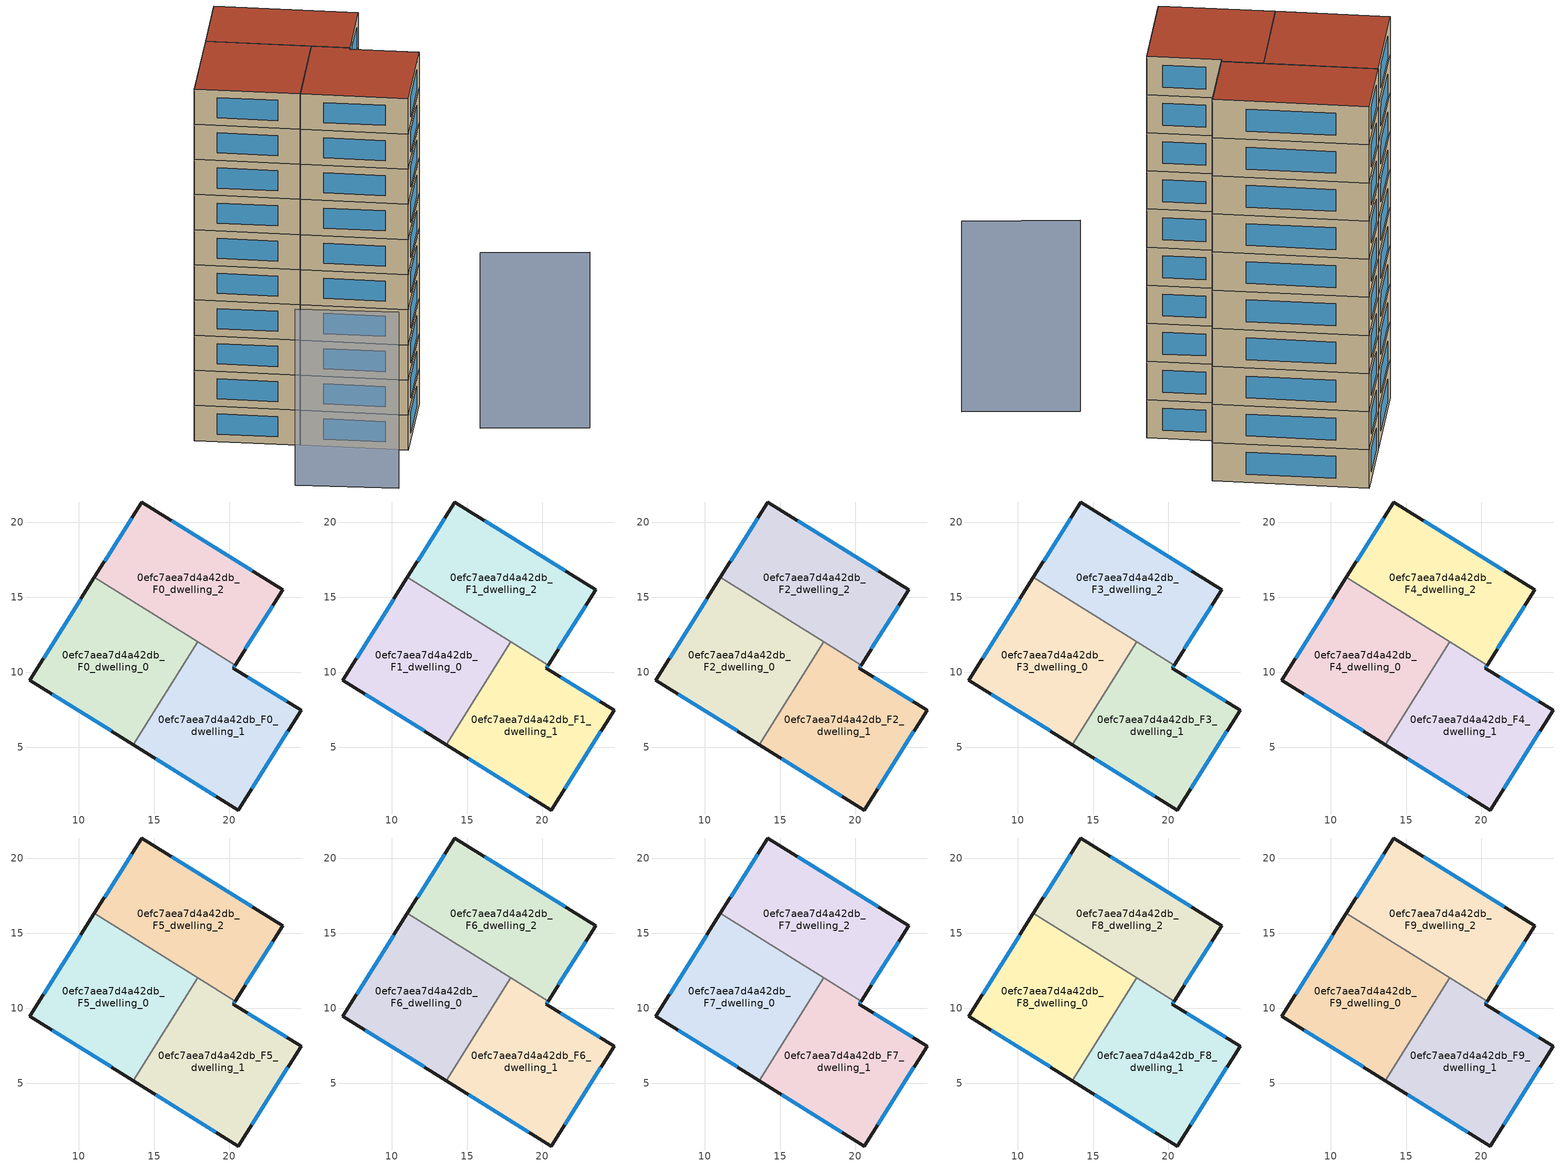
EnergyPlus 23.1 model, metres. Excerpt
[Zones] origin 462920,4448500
0efc7aea7d4a42db_F0_dwelling_0
 floor ground (EU_floor_Construction): 17.9,12.05 13.62,5.18 6.73,9.46 11.03,16.32 z0
 wall outside (EU_wall_Construction): 11.03,16.32 6.73,9.46 13.62,5.18 z0:3
 wall to 0efc7aea7d4a42db_F0_dwelling_2 (EU_wall_Construction): 17.9,12.05 11.03,16.32 z0:3
 wall to 0efc7aea7d4a42db_F0_dwelling_1 (EU_wall_Construction): 13.62,5.18 17.9,12.05 z0:3
 window (EU_Window_Construction): 8.2,8.55 12.15,6.1 / 10.11,14.85 7.65,10.93 z0.64:2.36
0efc7aea7d4a42db_F0_dwelling_1
 floor ground (EU_floor_Construction): 24.8,7.49 20.62,0.83 13.62,5.18 17.9,12.05 20.42,10.48 20.29,10.29 z0
 wall outside (EU_wall_Construction): 13.62,5.18 20.62,0.83 24.8,7.49 20.29,10.29 20.42,10.48 z0:3
 wall to 0efc7aea7d4a42db_F0_dwelling_2 (EU_wall_Construction): 20.42,10.48 17.9,12.05 z0:3
 window (EU_Window_Construction): 15.12,4.25 19.12,1.76 / 20.32,10.33 20.39,10.44 / 23.83,8.09 21.26,9.69 / 21.52,2.25 23.9,6.06 z0.64:2.36
0efc7aea7d4a42db_F0_dwelling_2
 floor ground (EU_floor_Construction): 23.57,15.51 20.42,10.48 11.03,16.32 14.18,21.35 z0
 wall outside (EU_wall_Construction): 20.42,10.48 23.57,15.51 14.18,21.35 11.03,16.32 z0:3
 window (EU_Window_Construction): 21.56,16.76 16.19,20.1 / 21.09,11.56 22.89,14.43 / 13.51,20.27 11.71,17.4 z0.64:2.36
0efc7aea7d4a42db_F1_dwelling_0
 floor to 0efc7aea7d4a42db_F0_dwelling_0 (EU_floor_Construction): 17.9,12.05 13.62,5.18 6.73,9.46 11.03,16.32 z3
 wall outside (EU_wall_Construction): 11.03,16.32 6.73,9.46 13.62,5.18 z3:6
 wall to 0efc7aea7d4a42db_F1_dwelling_2 (EU_wall_Construction): 17.9,12.05 11.03,16.32 z3:6
 wall to 0efc7aea7d4a42db_F1_dwelling_1 (EU_wall_Construction): 13.62,5.18 17.9,12.05 z3:6
 window (EU_Window_Construction): 8.2,8.55 12.15,6.1 / 10.11,14.85 7.65,10.93 z3.64:5.36
0efc7aea7d4a42db_F1_dwelling_1
 floor to 0efc7aea7d4a42db_F0_dwelling_1 (EU_floor_Construction): 24.8,7.49 20.62,0.83 13.62,5.18 17.9,12.05 20.42,10.48 20.29,10.29 z3
 wall outside (EU_wall_Construction): 13.62,5.18 20.62,0.83 24.8,7.49 20.29,10.29 20.42,10.48 z3:6
 wall to 0efc7aea7d4a42db_F1_dwelling_2 (EU_wall_Construction): 20.42,10.48 17.9,12.05 z3:6
 window (EU_Window_Construction): 15.12,4.25 19.12,1.76 / 20.32,10.33 20.39,10.44 / 23.83,8.09 21.26,9.69 / 21.52,2.25 23.9,6.06 z3.64:5.36
0efc7aea7d4a42db_F1_dwelling_2
 floor to 0efc7aea7d4a42db_F0_dwelling_2 (EU_floor_Construction): 23.57,15.51 20.42,10.48 11.03,16.32 14.18,21.35 z3
 wall outside (EU_wall_Construction): 20.42,10.48 23.57,15.51 14.18,21.35 11.03,16.32 z3:6
 window (EU_Window_Construction): 21.56,16.76 16.19,20.1 / 21.09,11.56 22.89,14.43 / 13.51,20.27 11.71,17.4 z3.64:5.36
0efc7aea7d4a42db_F2_dwelling_0
 floor to 0efc7aea7d4a42db_F1_dwelling_0 (EU_floor_Construction): 17.9,12.05 13.62,5.18 6.73,9.46 11.03,16.32 z6
 wall outside (EU_wall_Construction): 11.03,16.32 6.73,9.46 13.62,5.18 z6:9
 wall to 0efc7aea7d4a42db_F2_dwelling_2 (EU_wall_Construction): 17.9,12.05 11.03,16.32 z6:9
 wall to 0efc7aea7d4a42db_F2_dwelling_1 (EU_wall_Construction): 13.62,5.18 17.9,12.05 z6:9
 window (EU_Window_Construction): 8.2,8.55 12.15,6.1 / 10.11,14.85 7.65,10.93 z6.64:8.36
0efc7aea7d4a42db_F2_dwelling_1
 floor to 0efc7aea7d4a42db_F1_dwelling_1 (EU_floor_Construction): 24.8,7.49 20.62,0.83 13.62,5.18 17.9,12.05 20.42,10.48 20.29,10.29 z6
 wall outside (EU_wall_Construction): 13.62,5.18 20.62,0.83 24.8,7.49 20.29,10.29 20.42,10.48 z6:9
 wall to 0efc7aea7d4a42db_F2_dwelling_2 (EU_wall_Construction): 20.42,10.48 17.9,12.05 z6:9
 window (EU_Window_Construction): 15.12,4.25 19.12,1.76 / 20.32,10.33 20.39,10.44 / 23.83,8.09 21.26,9.69 / 21.52,2.25 23.9,6.06 z6.64:8.36
0efc7aea7d4a42db_F2_dwelling_2
 floor to 0efc7aea7d4a42db_F1_dwelling_2 (EU_floor_Construction): 23.57,15.51 20.42,10.48 11.03,16.32 14.18,21.35 z6
 wall outside (EU_wall_Construction): 20.42,10.48 23.57,15.51 14.18,21.35 11.03,16.32 z6:9
 window (EU_Window_Construction): 21.56,16.76 16.19,20.1 / 21.09,11.56 22.89,14.43 / 13.51,20.27 11.71,17.4 z6.64:8.36
0efc7aea7d4a42db_F3_dwelling_0
 floor to 0efc7aea7d4a42db_F2_dwelling_0 (EU_floor_Construction): 17.9,12.05 13.62,5.18 6.73,9.46 11.03,16.32 z9
 wall outside (EU_wall_Construction): 11.03,16.32 6.73,9.46 13.62,5.18 z9:12
 wall to 0efc7aea7d4a42db_F3_dwelling_2 (EU_wall_Construction): 17.9,12.05 11.03,16.32 z9:12
 wall to 0efc7aea7d4a42db_F3_dwelling_1 (EU_wall_Construction): 13.62,5.18 17.9,12.05 z9:12
 window (EU_Window_Construction): 8.2,8.55 12.15,6.1 / 10.11,14.85 7.65,10.93 z9.64:11.36
0efc7aea7d4a42db_F3_dwelling_1
 floor to 0efc7aea7d4a42db_F2_dwelling_1 (EU_floor_Construction): 24.8,7.49 20.62,0.83 13.62,5.18 17.9,12.05 20.42,10.48 20.29,10.29 z9
 wall outside (EU_wall_Construction): 13.62,5.18 20.62,0.83 24.8,7.49 20.29,10.29 20.42,10.48 z9:12
 wall to 0efc7aea7d4a42db_F3_dwelling_2 (EU_wall_Construction): 20.42,10.48 17.9,12.05 z9:12
 window (EU_Window_Construction): 15.12,4.25 19.12,1.76 / 20.32,10.33 20.39,10.44 / 23.83,8.09 21.26,9.69 / 21.52,2.25 23.9,6.06 z9.64:11.36
0efc7aea7d4a42db_F3_dwelling_2
 floor to 0efc7aea7d4a42db_F2_dwelling_2 (EU_floor_Construction): 23.57,15.51 20.42,10.48 11.03,16.32 14.18,21.35 z9
 wall outside (EU_wall_Construction): 20.42,10.48 23.57,15.51 14.18,21.35 11.03,16.32 z9:12
 window (EU_Window_Construction): 21.56,16.76 16.19,20.1 / 21.09,11.56 22.89,14.43 / 13.51,20.27 11.71,17.4 z9.64:11.36
0efc7aea7d4a42db_F4_dwelling_0
 floor to 0efc7aea7d4a42db_F3_dwelling_0 (EU_floor_Construction): 17.9,12.05 13.62,5.18 6.73,9.46 11.03,16.32 z12
 wall outside (EU_wall_Construction): 11.03,16.32 6.73,9.46 13.62,5.18 z12:15
 wall to 0efc7aea7d4a42db_F4_dwelling_2 (EU_wall_Construction): 17.9,12.05 11.03,16.32 z12:15
 wall to 0efc7aea7d4a42db_F4_dwelling_1 (EU_wall_Construction): 13.62,5.18 17.9,12.05 z12:15
 window (EU_Window_Construction): 8.2,8.55 12.15,6.1 / 10.11,14.85 7.65,10.93 z12.64:14.36
0efc7aea7d4a42db_F4_dwelling_1
 floor to 0efc7aea7d4a42db_F3_dwelling_1 (EU_floor_Construction): 24.8,7.49 20.62,0.83 13.62,5.18 17.9,12.05 20.42,10.48 20.29,10.29 z12
 wall outside (EU_wall_Construction): 13.62,5.18 20.62,0.83 24.8,7.49 20.29,10.29 20.42,10.48 z12:15
 wall to 0efc7aea7d4a42db_F4_dwelling_2 (EU_wall_Construction): 20.42,10.48 17.9,12.05 z12:15
 window (EU_Window_Construction): 15.12,4.25 19.12,1.76 / 20.32,10.33 20.39,10.44 / 23.83,8.09 21.26,9.69 / 21.52,2.25 23.9,6.06 z12.64:14.36
0efc7aea7d4a42db_F4_dwelling_2
 floor to 0efc7aea7d4a42db_F3_dwelling_2 (EU_floor_Construction): 23.57,15.51 20.42,10.48 11.03,16.32 14.18,21.35 z12
 wall outside (EU_wall_Construction): 20.42,10.48 23.57,15.51 14.18,21.35 11.03,16.32 z12:15
 window (EU_Window_Construction): 21.56,16.76 16.19,20.1 / 21.09,11.56 22.89,14.43 / 13.51,20.27 11.71,17.4 z12.64:14.36
0efc7aea7d4a42db_F5_dwelling_0
 floor to 0efc7aea7d4a42db_F4_dwelling_0 (EU_floor_Construction): 17.9,12.05 13.62,5.18 6.73,9.46 11.03,16.32 z15
 wall outside (EU_wall_Construction): 11.03,16.32 6.73,9.46 13.62,5.18 z15:18
 wall to 0efc7aea7d4a42db_F5_dwelling_2 (EU_wall_Construction): 17.9,12.05 11.03,16.32 z15:18
 wall to 0efc7aea7d4a42db_F5_dwelling_1 (EU_wall_Construction): 13.62,5.18 17.9,12.05 z15:18
 window (EU_Window_Construction): 8.2,8.55 12.15,6.1 / 10.11,14.85 7.65,10.93 z15.64:17.36
0efc7aea7d4a42db_F5_dwelling_1
 floor to 0efc7aea7d4a42db_F4_dwelling_1 (EU_floor_Construction): 24.8,7.49 20.62,0.83 13.62,5.18 17.9,12.05 20.42,10.48 20.29,10.29 z15
 wall outside (EU_wall_Construction): 13.62,5.18 20.62,0.83 24.8,7.49 20.29,10.29 20.42,10.48 z15:18
 wall to 0efc7aea7d4a42db_F5_dwelling_2 (EU_wall_Construction): 20.42,10.48 17.9,12.05 z15:18
 window (EU_Window_Construction): 15.12,4.25 19.12,1.76 / 20.32,10.33 20.39,10.44 / 23.83,8.09 21.26,9.69 / 21.52,2.25 23.9,6.06 z15.64:17.36
0efc7aea7d4a42db_F5_dwelling_2
 floor to 0efc7aea7d4a42db_F4_dwelling_2 (EU_floor_Construction): 23.57,15.51 20.42,10.48 11.03,16.32 14.18,21.35 z15
 wall outside (EU_wall_Construction): 20.42,10.48 23.57,15.51 14.18,21.35 11.03,16.32 z15:18
 window (EU_Window_Construction): 21.56,16.76 16.19,20.1 / 21.09,11.56 22.89,14.43 / 13.51,20.27 11.71,17.4 z15.64:17.36
0efc7aea7d4a42db_F6_dwelling_0
 floor to 0efc7aea7d4a42db_F5_dwelling_0 (EU_floor_Construction): 17.9,12.05 13.62,5.18 6.73,9.46 11.03,16.32 z18
 wall outside (EU_wall_Construction): 11.03,16.32 6.73,9.46 13.62,5.18 z18:21
 wall to 0efc7aea7d4a42db_F6_dwelling_2 (EU_wall_Construction): 17.9,12.05 11.03,16.32 z18:21
 wall to 0efc7aea7d4a42db_F6_dwelling_1 (EU_wall_Construction): 13.62,5.18 17.9,12.05 z18:21
 window (EU_Window_Construction): 8.2,8.55 12.15,6.1 / 10.11,14.85 7.65,10.93 z18.64:20.36
0efc7aea7d4a42db_F6_dwelling_1
 floor to 0efc7aea7d4a42db_F5_dwelling_1 (EU_floor_Construction): 24.8,7.49 20.62,0.83 13.62,5.18 17.9,12.05 20.42,10.48 20.29,10.29 z18
 wall outside (EU_wall_Construction): 13.62,5.18 20.62,0.83 24.8,7.49 20.29,10.29 20.42,10.48 z18:21
 wall to 0efc7aea7d4a42db_F6_dwelling_2 (EU_wall_Construction): 20.42,10.48 17.9,12.05 z18:21
 window (EU_Window_Construction): 15.12,4.25 19.12,1.76 / 20.32,10.33 20.39,10.44 / 23.83,8.09 21.26,9.69 / 21.52,2.25 23.9,6.06 z18.64:20.36
0efc7aea7d4a42db_F6_dwelling_2
 floor to 0efc7aea7d4a42db_F5_dwelling_2 (EU_floor_Construction): 23.57,15.51 20.42,10.48 11.03,16.32 14.18,21.35 z18
 wall outside (EU_wall_Construction): 20.42,10.48 23.57,15.51 14.18,21.35 11.03,16.32 z18:21
 window (EU_Window_Construction): 21.56,16.76 16.19,20.1 / 21.09,11.56 22.89,14.43 / 13.51,20.27 11.71,17.4 z18.64:20.36
0efc7aea7d4a42db_F7_dwelling_0
 floor to 0efc7aea7d4a42db_F6_dwelling_0 (EU_floor_Construction): 17.9,12.05 13.62,5.18 6.73,9.46 11.03,16.32 z21
 wall outside (EU_wall_Construction): 11.03,16.32 6.73,9.46 13.62,5.18 z21:24
 wall to 0efc7aea7d4a42db_F7_dwelling_2 (EU_wall_Construction): 17.9,12.05 11.03,16.32 z21:24
 wall to 0efc7aea7d4a42db_F7_dwelling_1 (EU_wall_Construction): 13.62,5.18 17.9,12.05 z21:24
 window (EU_Window_Construction): 8.2,8.55 12.15,6.1 / 10.11,14.85 7.65,10.93 z21.64:23.36
0efc7aea7d4a42db_F7_dwelling_1
 floor to 0efc7aea7d4a42db_F6_dwelling_1 (EU_floor_Construction): 24.8,7.49 20.62,0.83 13.62,5.18 17.9,12.05 20.42,10.48 20.29,10.29 z21
 wall outside (EU_wall_Construction): 13.62,5.18 20.62,0.83 24.8,7.49 20.29,10.29 20.42,10.48 z21:24
 wall to 0efc7aea7d4a42db_F7_dwelling_2 (EU_wall_Construction): 20.42,10.48 17.9,12.05 z21:24
 window (EU_Window_Construction): 15.12,4.25 19.12,1.76 / 20.32,10.33 20.39,10.44 / 23.83,8.09 21.26,9.69 / 21.52,2.25 23.9,6.06 z21.64:23.36
0efc7aea7d4a42db_F7_dwelling_2
 floor to 0efc7aea7d4a42db_F6_dwelling_2 (EU_floor_Construction): 23.57,15.51 20.42,10.48 11.03,16.32 14.18,21.35 z21
 wall outside (EU_wall_Construction): 20.42,10.48 23.57,15.51 14.18,21.35 11.03,16.32 z21:24
 window (EU_Window_Construction): 21.56,16.76 16.19,20.1 / 21.09,11.56 22.89,14.43 / 13.51,20.27 11.71,17.4 z21.64:23.36
0efc7aea7d4a42db_F8_dwelling_0
 floor to 0efc7aea7d4a42db_F7_dwelling_0 (EU_floor_Construction): 17.9,12.05 13.62,5.18 6.73,9.46 11.03,16.32 z24
 wall outside (EU_wall_Construction): 11.03,16.32 6.73,9.46 13.62,5.18 z24:27
 wall to 0efc7aea7d4a42db_F8_dwelling_2 (EU_wall_Construction): 17.9,12.05 11.03,16.32 z24:27
 wall to 0efc7aea7d4a42db_F8_dwelling_1 (EU_wall_Construction): 13.62,5.18 17.9,12.05 z24:27
 window (EU_Window_Construction): 8.2,8.55 12.15,6.1 / 10.11,14.85 7.65,10.93 z24.64:26.36
0efc7aea7d4a42db_F8_dwelling_1
 floor to 0efc7aea7d4a42db_F7_dwelling_1 (EU_floor_Construction): 24.8,7.49 20.62,0.83 13.62,5.18 17.9,12.05 20.42,10.48 20.29,10.29 z24
 wall outside (EU_wall_Construction): 13.62,5.18 20.62,0.83 24.8,7.49 20.29,10.29 20.42,10.48 z24:27
 wall to 0efc7aea7d4a42db_F8_dwelling_2 (EU_wall_Construction): 20.42,10.48 17.9,12.05 z24:27
 window (EU_Window_Construction): 15.12,4.25 19.12,1.76 / 20.32,10.33 20.39,10.44 / 23.83,8.09 21.26,9.69 / 21.52,2.25 23.9,6.06 z24.64:26.36
0efc7aea7d4a42db_F8_dwelling_2
 floor to 0efc7aea7d4a42db_F7_dwelling_2 (EU_floor_Construction): 23.57,15.51 20.42,10.48 11.03,16.32 14.18,21.35 z24
 wall outside (EU_wall_Construction): 20.42,10.48 23.57,15.51 14.18,21.35 11.03,16.32 z24:27
 window (EU_Window_Construction): 21.56,16.76 16.19,20.1 / 21.09,11.56 22.89,14.43 / 13.51,20.27 11.71,17.4 z24.64:26.36
0efc7aea7d4a42db_F9_dwelling_0
 floor to 0efc7aea7d4a42db_F8_dwelling_0 (EU_floor_Construction): 17.9,12.05 13.62,5.18 6.73,9.46 11.03,16.32 z27
 wall outside (EU_wall_Construction): 11.03,16.32 6.73,9.46 13.62,5.18 z27:30
 wall to 0efc7aea7d4a42db_F9_dwelling_2 (EU_wall_Construction): 17.9,12.05 11.03,16.32 z27:30
 wall to 0efc7aea7d4a42db_F9_dwelling_1 (EU_wall_Construction): 13.62,5.18 17.9,12.05 z27:30
 window (EU_Window_Construction): 8.2,8.55 12.15,6.1 / 10.11,14.85 7.65,10.93 z27.64:29.36
 roof outside (EU_roof_Construction): 13.62,5.18 17.9,12.05 11.03,16.32 6.73,9.46 z30
0efc7aea7d4a42db_F9_dwelling_1
 floor to 0efc7aea7d4a42db_F8_dwelling_1 (EU_floor_Construction): 24.8,7.49 20.62,0.83 13.62,5.18 17.9,12.05 20.42,10.48 20.29,10.29 z27
 wall outside (EU_wall_Construction): 13.62,5.18 20.62,0.83 24.8,7.49 20.29,10.29 20.42,10.48 z27:30
 wall to 0efc7aea7d4a42db_F9_dwelling_2 (EU_wall_Construction): 20.42,10.48 17.9,12.05 z27:30
 window (EU_Window_Construction): 15.12,4.25 19.12,1.76 / 20.32,10.33 20.39,10.44 / 23.83,8.09 21.26,9.69 / 21.52,2.25 23.9,6.06 z27.64:29.36
 roof outside (EU_roof_Construction): 20.62,0.83 24.8,7.49 20.29,10.29 20.42,10.48 17.9,12.05 13.62,5.18 z30
0efc7aea7d4a42db_F9_dwelling_2
 floor to 0efc7aea7d4a42db_F8_dwelling_2 (EU_floor_Construction): 23.57,15.51 20.42,10.48 11.03,16.32 14.18,21.35 z27
 wall outside (EU_wall_Construction): 20.42,10.48 23.57,15.51 14.18,21.35 11.03,16.32 z27:30
 window (EU_Window_Construction): 21.56,16.76 16.19,20.1 / 21.09,11.56 22.89,14.43 / 13.51,20.27 11.71,17.4 z27.64:29.36
 roof outside (EU_roof_Construction): 20.42,10.48 23.57,15.51 14.18,21.35 11.03,16.32 z30
shading: 10.33,-0.63 17.22,-4.53 / 27.19,1.74 34.71,-1.81 z0:15
[Building]
EU S2 Campaign: North Axis=0; Terrain=City; Solar Distribution=FullExterior
[Site:Location]
Yerevan-Zvartnots.Intl.AP: Latitude=40.15; Longitude=44.383; Time Zone=4; Elevation=854
[SizingPeriod:WeatherFileDays]
AnnualSizingPeriod: Begin Month=1; Begin Day of Month=1; End Month=12; End Day of Month=31; Day of Week for Start Day=Monday; Use Weather File Daylight Saving Period=No; Use Weather File Rain and Snow Indicators=No
[MATERIAL]
EU_InternalMass_Material: Roughness=MediumRough; Thickness=0.1; Conductivity=1; Density=1800; Specific Heat=900; Thermal Absorptance=0.9; Solar Absorptance=0.7; Visible Absorptance=0.7
[MATERIAL:NOMASS] Roughness=MediumRough; Thermal Absorptance=0.9; Solar Absorptance=0.7; Visible Absorptance=0.7
Name | Thermal Resistance
EU_wall_NoMass | 1.05043
EU_roof_NoMass | 1.45357
EU_floor_NoMass | 0.478065
[WINDOWMATERIAL:SIMPLEGLAZINGSYSTEM]
EU_Window_SimpleGlazing: UFactor=2.5566; Solar Heat Gain Coefficient=0.75; Visible Transmittance=0.75
[CONSTRUCTION]
EU_wall_Construction: EU_wall_NoMass
EU_roof_Construction: EU_roof_NoMass
EU_floor_Construction: EU_floor_NoMass
EU_Window_Construction: EU_Window_SimpleGlazing
EU_InternalMass_Construction: EU_InternalMass_Material
[ZONE] Type=1; Multiplier=1; Ceiling Height=autocalculate; Floor Area=autocalculate; Part of Total Floor Area=Yes
Name | Volume
0efc7aea7d4a42db_F0_dwelling_0; 0efc7aea7d4a42db_F1_dwelling_0; 0efc7aea7d4a42db_F2_dwelling_0; 0efc7aea7d4a42db_F3_dwelling_0; 0efc7aea7d4a42db_F4_dwelling_0; 0efc7aea7d4a42db_F5_dwelling_0; 0efc7aea7d4a42db_F6_dwelling_0; 0efc7aea7d4a42db_F7_dwelling_0; 0efc7aea7d4a42db_F8_dwelling_0; 0efc7aea7d4a42db_F9_dwelling_0 | 196.782
0efc7aea7d4a42db_F0_dwelling_1; 0efc7aea7d4a42db_F1_dwelling_1; 0efc7aea7d4a42db_F2_dwelling_1; 0efc7aea7d4a42db_F3_dwelling_1; 0efc7aea7d4a42db_F4_dwelling_1; 0efc7aea7d4a42db_F5_dwelling_1; 0efc7aea7d4a42db_F6_dwelling_1; 0efc7aea7d4a42db_F7_dwelling_1; 0efc7aea7d4a42db_F8_dwelling_1; 0efc7aea7d4a42db_F9_dwelling_1 | 196.768
0efc7aea7d4a42db_F0_dwelling_2; 0efc7aea7d4a42db_F1_dwelling_2; 0efc7aea7d4a42db_F2_dwelling_2; 0efc7aea7d4a42db_F3_dwelling_2; 0efc7aea7d4a42db_F4_dwelling_2; 0efc7aea7d4a42db_F5_dwelling_2; 0efc7aea7d4a42db_F6_dwelling_2; 0efc7aea7d4a42db_F7_dwelling_2; 0efc7aea7d4a42db_F8_dwelling_2; 0efc7aea7d4a42db_F9_dwelling_2 | 196.762
[INTERNALMASS] Construction=EU_InternalMass_Construction
Name | Zone or ZoneList | Surface Area
0efc7aea7d4a42db_F0_dwelling_0_EU_InternalMass | 0efc7aea7d4a42db_F0_dwelling_0 | 65.5975
0efc7aea7d4a42db_F0_dwelling_1_EU_InternalMass | 0efc7aea7d4a42db_F0_dwelling_1 | 65.5883
0efc7aea7d4a42db_F0_dwelling_2_EU_InternalMass | 0efc7aea7d4a42db_F0_dwelling_2 | 65.5876
0efc7aea7d4a42db_F1_dwelling_0_EU_InternalMass | 0efc7aea7d4a42db_F1_dwelling_0 | 65.5975
0efc7aea7d4a42db_F1_dwelling_1_EU_InternalMass | 0efc7aea7d4a42db_F1_dwelling_1 | 65.5883
0efc7aea7d4a42db_F1_dwelling_2_EU_InternalMass | 0efc7aea7d4a42db_F1_dwelling_2 | 65.5876
0efc7aea7d4a42db_F2_dwelling_0_EU_InternalMass | 0efc7aea7d4a42db_F2_dwelling_0 | 65.5975
0efc7aea7d4a42db_F2_dwelling_1_EU_InternalMass | 0efc7aea7d4a42db_F2_dwelling_1 | 65.5883
0efc7aea7d4a42db_F2_dwelling_2_EU_InternalMass | 0efc7aea7d4a42db_F2_dwelling_2 | 65.5876
0efc7aea7d4a42db_F3_dwelling_0_EU_InternalMass | 0efc7aea7d4a42db_F3_dwelling_0 | 65.5975
0efc7aea7d4a42db_F3_dwelling_1_EU_InternalMass | 0efc7aea7d4a42db_F3_dwelling_1 | 65.5883
0efc7aea7d4a42db_F3_dwelling_2_EU_InternalMass | 0efc7aea7d4a42db_F3_dwelling_2 | 65.5876
0efc7aea7d4a42db_F4_dwelling_0_EU_InternalMass | 0efc7aea7d4a42db_F4_dwelling_0 | 65.5975
0efc7aea7d4a42db_F4_dwelling_1_EU_InternalMass | 0efc7aea7d4a42db_F4_dwelling_1 | 65.5883
0efc7aea7d4a42db_F4_dwelling_2_EU_InternalMass | 0efc7aea7d4a42db_F4_dwelling_2 | 65.5876
0efc7aea7d4a42db_F5_dwelling_0_EU_InternalMass | 0efc7aea7d4a42db_F5_dwelling_0 | 65.5975
0efc7aea7d4a42db_F5_dwelling_1_EU_InternalMass | 0efc7aea7d4a42db_F5_dwelling_1 | 65.5883
0efc7aea7d4a42db_F5_dwelling_2_EU_InternalMass | 0efc7aea7d4a42db_F5_dwelling_2 | 65.5876
0efc7aea7d4a42db_F6_dwelling_0_EU_InternalMass | 0efc7aea7d4a42db_F6_dwelling_0 | 65.5975
0efc7aea7d4a42db_F6_dwelling_1_EU_InternalMass | 0efc7aea7d4a42db_F6_dwelling_1 | 65.5883
0efc7aea7d4a42db_F6_dwelling_2_EU_InternalMass | 0efc7aea7d4a42db_F6_dwelling_2 | 65.5876
0efc7aea7d4a42db_F7_dwelling_0_EU_InternalMass | 0efc7aea7d4a42db_F7_dwelling_0 | 65.5975
0efc7aea7d4a42db_F7_dwelling_1_EU_InternalMass | 0efc7aea7d4a42db_F7_dwelling_1 | 65.5883
0efc7aea7d4a42db_F7_dwelling_2_EU_InternalMass | 0efc7aea7d4a42db_F7_dwelling_2 | 65.5876
0efc7aea7d4a42db_F8_dwelling_0_EU_InternalMass | 0efc7aea7d4a42db_F8_dwelling_0 | 65.5975
0efc7aea7d4a42db_F8_dwelling_1_EU_InternalMass | 0efc7aea7d4a42db_F8_dwelling_1 | 65.5883
0efc7aea7d4a42db_F8_dwelling_2_EU_InternalMass | 0efc7aea7d4a42db_F8_dwelling_2 | 65.5876
0efc7aea7d4a42db_F9_dwelling_0_EU_InternalMass | 0efc7aea7d4a42db_F9_dwelling_0 | 65.5975
0efc7aea7d4a42db_F9_dwelling_1_EU_InternalMass | 0efc7aea7d4a42db_F9_dwelling_1 | 65.5883
0efc7aea7d4a42db_F9_dwelling_2_EU_InternalMass | 0efc7aea7d4a42db_F9_dwelling_2 | 65.5876
[OTHEREQUIPMENT] Fuel Type=Electricity; Design Level Calculation Method=Watts/Area; Power per Zone Floor Area=1; Fraction Latent=0; Fraction Radiant=0; Fraction Lost=0; Carbon Dioxide Generation Rate=0; EndUse Subcategory=EU_Step8_InternalGains
Name | Zone or ZoneList or Space or SpaceList | Schedule
EU_Step8_InternalGain_0efc7aea7d4a42db_F0_dwelling_0_f000 | 0efc7aea7d4a42db_F0_dwelling_0 | EU_Step8_GainSchedule_0efc7aea7d4a42db_F0_dwelling_0_f000
EU_Step8_InternalGain_0efc7aea7d4a42db_F0_dwelling_1_f000 | 0efc7aea7d4a42db_F0_dwelling_1 | EU_Step8_GainSchedule_0efc7aea7d4a42db_F0_dwelling_1_f000
EU_Step8_InternalGain_0efc7aea7d4a42db_F0_dwelling_2_f000 | 0efc7aea7d4a42db_F0_dwelling_2 | EU_Step8_GainSchedule_0efc7aea7d4a42db_F0_dwelling_2_f000
EU_Step8_InternalGain_0efc7aea7d4a42db_F1_dwelling_0_f000 | 0efc7aea7d4a42db_F1_dwelling_0 | EU_Step8_GainSchedule_0efc7aea7d4a42db_F1_dwelling_0_f000
EU_Step8_InternalGain_0efc7aea7d4a42db_F1_dwelling_1_f000 | 0efc7aea7d4a42db_F1_dwelling_1 | EU_Step8_GainSchedule_0efc7aea7d4a42db_F1_dwelling_1_f000
EU_Step8_InternalGain_0efc7aea7d4a42db_F1_dwelling_2_f000 | 0efc7aea7d4a42db_F1_dwelling_2 | EU_Step8_GainSchedule_0efc7aea7d4a42db_F1_dwelling_2_f000
EU_Step8_InternalGain_0efc7aea7d4a42db_F2_dwelling_0_f000 | 0efc7aea7d4a42db_F2_dwelling_0 | EU_Step8_GainSchedule_0efc7aea7d4a42db_F2_dwelling_0_f000
EU_Step8_InternalGain_0efc7aea7d4a42db_F2_dwelling_1_f000 | 0efc7aea7d4a42db_F2_dwelling_1 | EU_Step8_GainSchedule_0efc7aea7d4a42db_F2_dwelling_1_f000
EU_Step8_InternalGain_0efc7aea7d4a42db_F2_dwelling_2_f000 | 0efc7aea7d4a42db_F2_dwelling_2 | EU_Step8_GainSchedule_0efc7aea7d4a42db_F2_dwelling_2_f000
EU_Step8_InternalGain_0efc7aea7d4a42db_F3_dwelling_0_f000 | 0efc7aea7d4a42db_F3_dwelling_0 | EU_Step8_GainSchedule_0efc7aea7d4a42db_F3_dwelling_0_f000
EU_Step8_InternalGain_0efc7aea7d4a42db_F3_dwelling_1_f000 | 0efc7aea7d4a42db_F3_dwelling_1 | EU_Step8_GainSchedule_0efc7aea7d4a42db_F3_dwelling_1_f000
EU_Step8_InternalGain_0efc7aea7d4a42db_F3_dwelling_2_f000 | 0efc7aea7d4a42db_F3_dwelling_2 | EU_Step8_GainSchedule_0efc7aea7d4a42db_F3_dwelling_2_f000
EU_Step8_InternalGain_0efc7aea7d4a42db_F4_dwelling_0_f000 | 0efc7aea7d4a42db_F4_dwelling_0 | EU_Step8_GainSchedule_0efc7aea7d4a42db_F4_dwelling_0_f000
EU_Step8_InternalGain_0efc7aea7d4a42db_F4_dwelling_1_f000 | 0efc7aea7d4a42db_F4_dwelling_1 | EU_Step8_GainSchedule_0efc7aea7d4a42db_F4_dwelling_1_f000
EU_Step8_InternalGain_0efc7aea7d4a42db_F4_dwelling_2_f000 | 0efc7aea7d4a42db_F4_dwelling_2 | EU_Step8_GainSchedule_0efc7aea7d4a42db_F4_dwelling_2_f000
EU_Step8_InternalGain_0efc7aea7d4a42db_F5_dwelling_0_f000 | 0efc7aea7d4a42db_F5_dwelling_0 | EU_Step8_GainSchedule_0efc7aea7d4a42db_F5_dwelling_0_f000
EU_Step8_InternalGain_0efc7aea7d4a42db_F5_dwelling_1_f000 | 0efc7aea7d4a42db_F5_dwelling_1 | EU_Step8_GainSchedule_0efc7aea7d4a42db_F5_dwelling_1_f000
EU_Step8_InternalGain_0efc7aea7d4a42db_F5_dwelling_2_f000 | 0efc7aea7d4a42db_F5_dwelling_2 | EU_Step8_GainSchedule_0efc7aea7d4a42db_F5_dwelling_2_f000
EU_Step8_InternalGain_0efc7aea7d4a42db_F6_dwelling_0_f000 | 0efc7aea7d4a42db_F6_dwelling_0 | EU_Step8_GainSchedule_0efc7aea7d4a42db_F6_dwelling_0_f000
EU_Step8_InternalGain_0efc7aea7d4a42db_F6_dwelling_1_f000 | 0efc7aea7d4a42db_F6_dwelling_1 | EU_Step8_GainSchedule_0efc7aea7d4a42db_F6_dwelling_1_f000
EU_Step8_InternalGain_0efc7aea7d4a42db_F6_dwelling_2_f000 | 0efc7aea7d4a42db_F6_dwelling_2 | EU_Step8_GainSchedule_0efc7aea7d4a42db_F6_dwelling_2_f000
EU_Step8_InternalGain_0efc7aea7d4a42db_F7_dwelling_0_f000 | 0efc7aea7d4a42db_F7_dwelling_0 | EU_Step8_GainSchedule_0efc7aea7d4a42db_F7_dwelling_0_f000
EU_Step8_InternalGain_0efc7aea7d4a42db_F7_dwelling_1_f000 | 0efc7aea7d4a42db_F7_dwelling_1 | EU_Step8_GainSchedule_0efc7aea7d4a42db_F7_dwelling_1_f000
EU_Step8_InternalGain_0efc7aea7d4a42db_F7_dwelling_2_f000 | 0efc7aea7d4a42db_F7_dwelling_2 | EU_Step8_GainSchedule_0efc7aea7d4a42db_F7_dwelling_2_f000
EU_Step8_InternalGain_0efc7aea7d4a42db_F8_dwelling_0_f000 | 0efc7aea7d4a42db_F8_dwelling_0 | EU_Step8_GainSchedule_0efc7aea7d4a42db_F8_dwelling_0_f000
EU_Step8_InternalGain_0efc7aea7d4a42db_F8_dwelling_1_f000 | 0efc7aea7d4a42db_F8_dwelling_1 | EU_Step8_GainSchedule_0efc7aea7d4a42db_F8_dwelling_1_f000
EU_Step8_InternalGain_0efc7aea7d4a42db_F8_dwelling_2_f000 | 0efc7aea7d4a42db_F8_dwelling_2 | EU_Step8_GainSchedule_0efc7aea7d4a42db_F8_dwelling_2_f000
EU_Step8_InternalGain_0efc7aea7d4a42db_F9_dwelling_0_f000 | 0efc7aea7d4a42db_F9_dwelling_0 | EU_Step8_GainSchedule_0efc7aea7d4a42db_F9_dwelling_0_f000
EU_Step8_InternalGain_0efc7aea7d4a42db_F9_dwelling_1_f000 | 0efc7aea7d4a42db_F9_dwelling_1 | EU_Step8_GainSchedule_0efc7aea7d4a42db_F9_dwelling_1_f000
EU_Step8_InternalGain_0efc7aea7d4a42db_F9_dwelling_2_f000 | 0efc7aea7d4a42db_F9_dwelling_2 | EU_Step8_GainSchedule_0efc7aea7d4a42db_F9_dwelling_2_f000
[ZONEVENTILATION:DESIGNFLOWRATE] Schedule=EU_AlwaysOn; Design Flow Rate Calculation Method=AirChanges/Hour; Air Changes per Hour=0.557805; Ventilation Type=Natural; Fan Pressure Rise=0; Fan Total Efficiency=1; Constant Term Coefficient=1; Temperature Term Coefficient=0; Velocity Term Coefficient=0; Velocity Squared Term Coefficient=0; Minimum Indoor Temperature=-100; Maximum Indoor Temperature=100; Delta Temperature=-100; Minimum Outdoor Temperature=-100; Maximum Outdoor Temperature=100; Maximum Wind Speed=40
Name | Zone or ZoneList or Space or SpaceList
EU_ConstantAir_0efc7aea7d4a42db_F0_dwelling_0 | 0efc7aea7d4a42db_F0_dwelling_0
EU_ConstantAir_0efc7aea7d4a42db_F0_dwelling_1 | 0efc7aea7d4a42db_F0_dwelling_1
EU_ConstantAir_0efc7aea7d4a42db_F0_dwelling_2 | 0efc7aea7d4a42db_F0_dwelling_2
EU_ConstantAir_0efc7aea7d4a42db_F1_dwelling_0 | 0efc7aea7d4a42db_F1_dwelling_0
EU_ConstantAir_0efc7aea7d4a42db_F1_dwelling_1 | 0efc7aea7d4a42db_F1_dwelling_1
EU_ConstantAir_0efc7aea7d4a42db_F1_dwelling_2 | 0efc7aea7d4a42db_F1_dwelling_2
EU_ConstantAir_0efc7aea7d4a42db_F2_dwelling_0 | 0efc7aea7d4a42db_F2_dwelling_0
EU_ConstantAir_0efc7aea7d4a42db_F2_dwelling_1 | 0efc7aea7d4a42db_F2_dwelling_1
EU_ConstantAir_0efc7aea7d4a42db_F2_dwelling_2 | 0efc7aea7d4a42db_F2_dwelling_2
EU_ConstantAir_0efc7aea7d4a42db_F3_dwelling_0 | 0efc7aea7d4a42db_F3_dwelling_0
EU_ConstantAir_0efc7aea7d4a42db_F3_dwelling_1 | 0efc7aea7d4a42db_F3_dwelling_1
EU_ConstantAir_0efc7aea7d4a42db_F3_dwelling_2 | 0efc7aea7d4a42db_F3_dwelling_2
EU_ConstantAir_0efc7aea7d4a42db_F4_dwelling_0 | 0efc7aea7d4a42db_F4_dwelling_0
EU_ConstantAir_0efc7aea7d4a42db_F4_dwelling_1 | 0efc7aea7d4a42db_F4_dwelling_1
EU_ConstantAir_0efc7aea7d4a42db_F4_dwelling_2 | 0efc7aea7d4a42db_F4_dwelling_2
EU_ConstantAir_0efc7aea7d4a42db_F5_dwelling_0 | 0efc7aea7d4a42db_F5_dwelling_0
EU_ConstantAir_0efc7aea7d4a42db_F5_dwelling_1 | 0efc7aea7d4a42db_F5_dwelling_1
EU_ConstantAir_0efc7aea7d4a42db_F5_dwelling_2 | 0efc7aea7d4a42db_F5_dwelling_2
EU_ConstantAir_0efc7aea7d4a42db_F6_dwelling_0 | 0efc7aea7d4a42db_F6_dwelling_0
EU_ConstantAir_0efc7aea7d4a42db_F6_dwelling_1 | 0efc7aea7d4a42db_F6_dwelling_1
EU_ConstantAir_0efc7aea7d4a42db_F6_dwelling_2 | 0efc7aea7d4a42db_F6_dwelling_2
EU_ConstantAir_0efc7aea7d4a42db_F7_dwelling_0 | 0efc7aea7d4a42db_F7_dwelling_0
EU_ConstantAir_0efc7aea7d4a42db_F7_dwelling_1 | 0efc7aea7d4a42db_F7_dwelling_1
EU_ConstantAir_0efc7aea7d4a42db_F7_dwelling_2 | 0efc7aea7d4a42db_F7_dwelling_2
EU_ConstantAir_0efc7aea7d4a42db_F8_dwelling_0 | 0efc7aea7d4a42db_F8_dwelling_0
EU_ConstantAir_0efc7aea7d4a42db_F8_dwelling_1 | 0efc7aea7d4a42db_F8_dwelling_1
EU_ConstantAir_0efc7aea7d4a42db_F8_dwelling_2 | 0efc7aea7d4a42db_F8_dwelling_2
EU_ConstantAir_0efc7aea7d4a42db_F9_dwelling_0 | 0efc7aea7d4a42db_F9_dwelling_0
EU_ConstantAir_0efc7aea7d4a42db_F9_dwelling_1 | 0efc7aea7d4a42db_F9_dwelling_1
EU_ConstantAir_0efc7aea7d4a42db_F9_dwelling_2 | 0efc7aea7d4a42db_F9_dwelling_2
[HVACTEMPLATE:THERMOSTAT] Constant Heating Setpoint=20; Constant Cooling Setpoint=50
EU_HeatOnly_0efc7aea7d4a42db_F0_dwelling_0; EU_HeatOnly_0efc7aea7d4a42db_F0_dwelling_1; EU_HeatOnly_0efc7aea7d4a42db_F0_dwelling_2; EU_HeatOnly_0efc7aea7d4a42db_F1_dwelling_0; EU_HeatOnly_0efc7aea7d4a42db_F1_dwelling_1; EU_HeatOnly_0efc7aea7d4a42db_F1_dwelling_2; EU_HeatOnly_0efc7aea7d4a42db_F2_dwelling_0; EU_HeatOnly_0efc7aea7d4a42db_F2_dwelling_1; EU_HeatOnly_0efc7aea7d4a42db_F2_dwelling_2; EU_HeatOnly_0efc7aea7d4a42db_F3_dwelling_0; EU_HeatOnly_0efc7aea7d4a42db_F3_dwelling_1; EU_HeatOnly_0efc7aea7d4a42db_F3_dwelling_2; EU_HeatOnly_0efc7aea7d4a42db_F4_dwelling_0; EU_HeatOnly_0efc7aea7d4a42db_F4_dwelling_1; EU_HeatOnly_0efc7aea7d4a42db_F4_dwelling_2; EU_HeatOnly_0efc7aea7d4a42db_F5_dwelling_0; EU_HeatOnly_0efc7aea7d4a42db_F5_dwelling_1; EU_HeatOnly_0efc7aea7d4a42db_F5_dwelling_2; EU_HeatOnly_0efc7aea7d4a42db_F6_dwelling_0; EU_HeatOnly_0efc7aea7d4a42db_F6_dwelling_1; EU_HeatOnly_0efc7aea7d4a42db_F6_dwelling_2; EU_HeatOnly_0efc7aea7d4a42db_F7_dwelling_0; EU_HeatOnly_0efc7aea7d4a42db_F7_dwelling_1; EU_HeatOnly_0efc7aea7d4a42db_F7_dwelling_2; EU_HeatOnly_0efc7aea7d4a42db_F8_dwelling_0; EU_HeatOnly_0efc7aea7d4a42db_F8_dwelling_1; EU_HeatOnly_0efc7aea7d4a42db_F8_dwelling_2; EU_HeatOnly_0efc7aea7d4a42db_F9_dwelling_0; EU_HeatOnly_0efc7aea7d4a42db_F9_dwelling_1; EU_HeatOnly_0efc7aea7d4a42db_F9_dwelling_2
[HVACTEMPLATE:ZONE:IDEALLOADSAIRSYSTEM] System Availability Schedule=EU_AlwaysOn; Maximum Heating Supply Air Temperature=50; Minimum Cooling Supply Air Temperature=13; Maximum Heating Supply Air Humidity Ratio=0.0156; Minimum Cooling Supply Air Humidity Ratio=0.0077; Heating Limit=NoLimit; Cooling Limit=NoLimit; Heating Availability Schedule=EU_AlwaysOn; Cooling Availability Schedule=EU_CoolingOff; Dehumidification Control Type=ConstantSensibleHeatRatio; Cooling Sensible Heat Ratio=0.7; Dehumidification Setpoint=60; Humidification Control Type=None; Humidification Setpoint=30; Outdoor Air Method=None; Outdoor Air Flow Rate per Person=0.00944; Outdoor Air Flow Rate per Zone Floor Area=0; Outdoor Air Flow Rate per Zone=0; Demand Controlled Ventilation Type=None; Outdoor Air Economizer Type=NoEconomizer; Heat Recovery Type=None; Sensible Heat Recovery Effectiveness=0.7; Latent Heat Recovery Effectiveness=0.65
Name | Template Thermostat
0efc7aea7d4a42db_F0_dwelling_0 | EU_HeatOnly_0efc7aea7d4a42db_F0_dwelling_0
0efc7aea7d4a42db_F0_dwelling_1 | EU_HeatOnly_0efc7aea7d4a42db_F0_dwelling_1
0efc7aea7d4a42db_F0_dwelling_2 | EU_HeatOnly_0efc7aea7d4a42db_F0_dwelling_2
0efc7aea7d4a42db_F1_dwelling_0 | EU_HeatOnly_0efc7aea7d4a42db_F1_dwelling_0
0efc7aea7d4a42db_F1_dwelling_1 | EU_HeatOnly_0efc7aea7d4a42db_F1_dwelling_1
0efc7aea7d4a42db_F1_dwelling_2 | EU_HeatOnly_0efc7aea7d4a42db_F1_dwelling_2
0efc7aea7d4a42db_F2_dwelling_0 | EU_HeatOnly_0efc7aea7d4a42db_F2_dwelling_0
0efc7aea7d4a42db_F2_dwelling_1 | EU_HeatOnly_0efc7aea7d4a42db_F2_dwelling_1
0efc7aea7d4a42db_F2_dwelling_2 | EU_HeatOnly_0efc7aea7d4a42db_F2_dwelling_2
0efc7aea7d4a42db_F3_dwelling_0 | EU_HeatOnly_0efc7aea7d4a42db_F3_dwelling_0
0efc7aea7d4a42db_F3_dwelling_1 | EU_HeatOnly_0efc7aea7d4a42db_F3_dwelling_1
0efc7aea7d4a42db_F3_dwelling_2 | EU_HeatOnly_0efc7aea7d4a42db_F3_dwelling_2
0efc7aea7d4a42db_F4_dwelling_0 | EU_HeatOnly_0efc7aea7d4a42db_F4_dwelling_0
0efc7aea7d4a42db_F4_dwelling_1 | EU_HeatOnly_0efc7aea7d4a42db_F4_dwelling_1
0efc7aea7d4a42db_F4_dwelling_2 | EU_HeatOnly_0efc7aea7d4a42db_F4_dwelling_2
0efc7aea7d4a42db_F5_dwelling_0 | EU_HeatOnly_0efc7aea7d4a42db_F5_dwelling_0
0efc7aea7d4a42db_F5_dwelling_1 | EU_HeatOnly_0efc7aea7d4a42db_F5_dwelling_1
0efc7aea7d4a42db_F5_dwelling_2 | EU_HeatOnly_0efc7aea7d4a42db_F5_dwelling_2
0efc7aea7d4a42db_F6_dwelling_0 | EU_HeatOnly_0efc7aea7d4a42db_F6_dwelling_0
0efc7aea7d4a42db_F6_dwelling_1 | EU_HeatOnly_0efc7aea7d4a42db_F6_dwelling_1
0efc7aea7d4a42db_F6_dwelling_2 | EU_HeatOnly_0efc7aea7d4a42db_F6_dwelling_2
0efc7aea7d4a42db_F7_dwelling_0 | EU_HeatOnly_0efc7aea7d4a42db_F7_dwelling_0
0efc7aea7d4a42db_F7_dwelling_1 | EU_HeatOnly_0efc7aea7d4a42db_F7_dwelling_1
0efc7aea7d4a42db_F7_dwelling_2 | EU_HeatOnly_0efc7aea7d4a42db_F7_dwelling_2
0efc7aea7d4a42db_F8_dwelling_0 | EU_HeatOnly_0efc7aea7d4a42db_F8_dwelling_0
0efc7aea7d4a42db_F8_dwelling_1 | EU_HeatOnly_0efc7aea7d4a42db_F8_dwelling_1
0efc7aea7d4a42db_F8_dwelling_2 | EU_HeatOnly_0efc7aea7d4a42db_F8_dwelling_2
0efc7aea7d4a42db_F9_dwelling_0 | EU_HeatOnly_0efc7aea7d4a42db_F9_dwelling_0
0efc7aea7d4a42db_F9_dwelling_1 | EU_HeatOnly_0efc7aea7d4a42db_F9_dwelling_1
0efc7aea7d4a42db_F9_dwelling_2 | EU_HeatOnly_0efc7aea7d4a42db_F9_dwelling_2
[SIZING:ZONE] Zone Cooling Design Supply Air Temperature Input Method=SupplyAirTemperature; Zone Cooling Design Supply Air Temperature=13; Zone Heating Design Supply Air Temperature Input Method=SupplyAirTemperature; Zone Heating Design Supply Air Temperature=50; Zone Cooling Design Supply Air Humidity Ratio=0.008; Zone Heating Design Supply Air Humidity Ratio=0.008; Cooling Design Air Flow Method=DesignDay; Cooling Design Air Flow Rate=0; Cooling Minimum Air Flow per Zone Floor Area=0.000762; Cooling Minimum Air Flow=0; Cooling Minimum Air Flow Fraction=0.2; Heating Design Air Flow Method=DesignDay; Heating Design Air Flow Rate=0; Heating Maximum Air Flow per Zone Floor Area=0.002032; Heating Maximum Air Flow=0.141576; Heating Maximum Air Flow Fraction=0.3; Account for Dedicated Outdoor Air System=No; Dedicated Outdoor Air System Control Strategy=NeutralSupplyAir; Dedicated Outdoor Air Low Setpoint Temperature for Design=autosize; Dedicated Outdoor Air High Setpoint Temperature for Design=autosize; Zone Load Sizing Method=Sensible Load Only No Latent Load; Zone Latent Cooling Design Supply Air Humidity Ratio Input Method=HumidityRatioDifference; Zone Cooling Design Supply Air Humidity Ratio Difference=0.005; Zone Latent Heating Design Supply Air Humidity Ratio Input Method=HumidityRatioDifference; Zone Humidification Design Supply Air Humidity Ratio Difference=0.005
0efc7aea7d4a42db_F0_dwelling_0; 0efc7aea7d4a42db_F0_dwelling_1; 0efc7aea7d4a42db_F0_dwelling_2; 0efc7aea7d4a42db_F1_dwelling_0; 0efc7aea7d4a42db_F1_dwelling_1; 0efc7aea7d4a42db_F1_dwelling_2; 0efc7aea7d4a42db_F2_dwelling_0; 0efc7aea7d4a42db_F2_dwelling_1; 0efc7aea7d4a42db_F2_dwelling_2; 0efc7aea7d4a42db_F3_dwelling_0; 0efc7aea7d4a42db_F3_dwelling_1; 0efc7aea7d4a42db_F3_dwelling_2; 0efc7aea7d4a42db_F4_dwelling_0; 0efc7aea7d4a42db_F4_dwelling_1; 0efc7aea7d4a42db_F4_dwelling_2; 0efc7aea7d4a42db_F5_dwelling_0; 0efc7aea7d4a42db_F5_dwelling_1; 0efc7aea7d4a42db_F5_dwelling_2; 0efc7aea7d4a42db_F6_dwelling_0; 0efc7aea7d4a42db_F6_dwelling_1; 0efc7aea7d4a42db_F6_dwelling_2; 0efc7aea7d4a42db_F7_dwelling_0; 0efc7aea7d4a42db_F7_dwelling_1; 0efc7aea7d4a42db_F7_dwelling_2; 0efc7aea7d4a42db_F8_dwelling_0; 0efc7aea7d4a42db_F8_dwelling_1; 0efc7aea7d4a42db_F8_dwelling_2; 0efc7aea7d4a42db_F9_dwelling_0; 0efc7aea7d4a42db_F9_dwelling_1; 0efc7aea7d4a42db_F9_dwelling_2
[SCHEDULE:CONSTANT]
Name | Hourly Value
EU_AlwaysOn | 1
EU_CoolingOff | 0
[SCHEDULE:FILE] Column Number=1; Rows to Skip at Top=0; Number of Hours of Data=8760; Column Separator=Comma; Interpolate to Timestep=No; Minutes per Item=60; Adjust Schedule for Daylight Savings=Yes
Name | File
EU_Step8_GainSchedule_0efc7aea7d4a42db_F0_dwelling_0_f000 | ../../schedules/0efc7aea7d4a42db/0efc7aea7d4a42db_F0_dwelling_0_f000_gain.csv
EU_Step8_GainSchedule_0efc7aea7d4a42db_F0_dwelling_1_f000 | ../../schedules/0efc7aea7d4a42db/0efc7aea7d4a42db_F0_dwelling_1_f000_gain.csv
EU_Step8_GainSchedule_0efc7aea7d4a42db_F0_dwelling_2_f000 | ../../schedules/0efc7aea7d4a42db/0efc7aea7d4a42db_F0_dwelling_2_f000_gain.csv
EU_Step8_GainSchedule_0efc7aea7d4a42db_F1_dwelling_0_f000 | ../../schedules/0efc7aea7d4a42db/0efc7aea7d4a42db_F1_dwelling_0_f000_gain.csv
EU_Step8_GainSchedule_0efc7aea7d4a42db_F1_dwelling_1_f000 | ../../schedules/0efc7aea7d4a42db/0efc7aea7d4a42db_F1_dwelling_1_f000_gain.csv
EU_Step8_GainSchedule_0efc7aea7d4a42db_F1_dwelling_2_f000 | ../../schedules/0efc7aea7d4a42db/0efc7aea7d4a42db_F1_dwelling_2_f000_gain.csv
EU_Step8_GainSchedule_0efc7aea7d4a42db_F2_dwelling_0_f000 | ../../schedules/0efc7aea7d4a42db/0efc7aea7d4a42db_F2_dwelling_0_f000_gain.csv
EU_Step8_GainSchedule_0efc7aea7d4a42db_F2_dwelling_1_f000 | ../../schedules/0efc7aea7d4a42db/0efc7aea7d4a42db_F2_dwelling_1_f000_gain.csv
EU_Step8_GainSchedule_0efc7aea7d4a42db_F2_dwelling_2_f000 | ../../schedules/0efc7aea7d4a42db/0efc7aea7d4a42db_F2_dwelling_2_f000_gain.csv
EU_Step8_GainSchedule_0efc7aea7d4a42db_F3_dwelling_0_f000 | ../../schedules/0efc7aea7d4a42db/0efc7aea7d4a42db_F3_dwelling_0_f000_gain.csv
EU_Step8_GainSchedule_0efc7aea7d4a42db_F3_dwelling_1_f000 | ../../schedules/0efc7aea7d4a42db/0efc7aea7d4a42db_F3_dwelling_1_f000_gain.csv
EU_Step8_GainSchedule_0efc7aea7d4a42db_F3_dwelling_2_f000 | ../../schedules/0efc7aea7d4a42db/0efc7aea7d4a42db_F3_dwelling_2_f000_gain.csv
EU_Step8_GainSchedule_0efc7aea7d4a42db_F4_dwelling_0_f000 | ../../schedules/0efc7aea7d4a42db/0efc7aea7d4a42db_F4_dwelling_0_f000_gain.csv
EU_Step8_GainSchedule_0efc7aea7d4a42db_F4_dwelling_1_f000 | ../../schedules/0efc7aea7d4a42db/0efc7aea7d4a42db_F4_dwelling_1_f000_gain.csv
EU_Step8_GainSchedule_0efc7aea7d4a42db_F4_dwelling_2_f000 | ../../schedules/0efc7aea7d4a42db/0efc7aea7d4a42db_F4_dwelling_2_f000_gain.csv
EU_Step8_GainSchedule_0efc7aea7d4a42db_F5_dwelling_0_f000 | ../../schedules/0efc7aea7d4a42db/0efc7aea7d4a42db_F5_dwelling_0_f000_gain.csv
EU_Step8_GainSchedule_0efc7aea7d4a42db_F5_dwelling_1_f000 | ../../schedules/0efc7aea7d4a42db/0efc7aea7d4a42db_F5_dwelling_1_f000_gain.csv
EU_Step8_GainSchedule_0efc7aea7d4a42db_F5_dwelling_2_f000 | ../../schedules/0efc7aea7d4a42db/0efc7aea7d4a42db_F5_dwelling_2_f000_gain.csv
EU_Step8_GainSchedule_0efc7aea7d4a42db_F6_dwelling_0_f000 | ../../schedules/0efc7aea7d4a42db/0efc7aea7d4a42db_F6_dwelling_0_f000_gain.csv
EU_Step8_GainSchedule_0efc7aea7d4a42db_F6_dwelling_1_f000 | ../../schedules/0efc7aea7d4a42db/0efc7aea7d4a42db_F6_dwelling_1_f000_gain.csv
EU_Step8_GainSchedule_0efc7aea7d4a42db_F6_dwelling_2_f000 | ../../schedules/0efc7aea7d4a42db/0efc7aea7d4a42db_F6_dwelling_2_f000_gain.csv
EU_Step8_GainSchedule_0efc7aea7d4a42db_F7_dwelling_0_f000 | ../../schedules/0efc7aea7d4a42db/0efc7aea7d4a42db_F7_dwelling_0_f000_gain.csv
EU_Step8_GainSchedule_0efc7aea7d4a42db_F7_dwelling_1_f000 | ../../schedules/0efc7aea7d4a42db/0efc7aea7d4a42db_F7_dwelling_1_f000_gain.csv
EU_Step8_GainSchedule_0efc7aea7d4a42db_F7_dwelling_2_f000 | ../../schedules/0efc7aea7d4a42db/0efc7aea7d4a42db_F7_dwelling_2_f000_gain.csv
EU_Step8_GainSchedule_0efc7aea7d4a42db_F8_dwelling_0_f000 | ../../schedules/0efc7aea7d4a42db/0efc7aea7d4a42db_F8_dwelling_0_f000_gain.csv
EU_Step8_GainSchedule_0efc7aea7d4a42db_F8_dwelling_1_f000 | ../../schedules/0efc7aea7d4a42db/0efc7aea7d4a42db_F8_dwelling_1_f000_gain.csv
EU_Step8_GainSchedule_0efc7aea7d4a42db_F8_dwelling_2_f000 | ../../schedules/0efc7aea7d4a42db/0efc7aea7d4a42db_F8_dwelling_2_f000_gain.csv
EU_Step8_GainSchedule_0efc7aea7d4a42db_F9_dwelling_0_f000 | ../../schedules/0efc7aea7d4a42db/0efc7aea7d4a42db_F9_dwelling_0_f000_gain.csv
EU_Step8_GainSchedule_0efc7aea7d4a42db_F9_dwelling_1_f000 | ../../schedules/0efc7aea7d4a42db/0efc7aea7d4a42db_F9_dwelling_1_f000_gain.csv
EU_Step8_GainSchedule_0efc7aea7d4a42db_F9_dwelling_2_f000 | ../../schedules/0efc7aea7d4a42db/0efc7aea7d4a42db_F9_dwelling_2_f000_gain.csv
